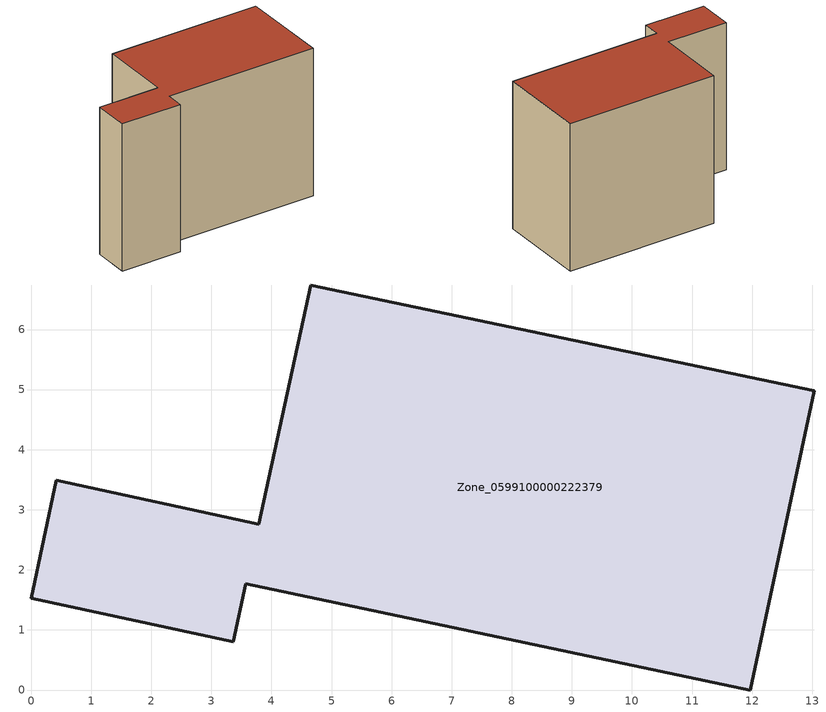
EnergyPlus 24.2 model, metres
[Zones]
Zone_0599100000222379
 floor ground (C_G): 3.57,1.77 3.37,0.8 0,1.53 0.42,3.49 3.79,2.76 4.65,6.74 13.04,4.98 11.96,0 z0
 wall outside (C_F): 3.37,0.8 3.57,1.77 11.96,0 13.04,4.98 4.65,6.74 3.79,2.76 0.42,3.49 0,1.53 3.37,0.8 z0:8.38
 roof outside (C_R): 3.57,1.77 11.96,0 13.04,4.98 4.65,6.74 3.79,2.76 0.42,3.49 0,1.53 3.37,0.8 z8.38
[BUILDING]
Pand.0599100000222379: North Axis=0; Terrain=City; Loads Convergence Tolerance Value=0.04; Temperature Convergence Tolerance Value=0.4; Solar Distribution=FullExterior; Maximum Number of Warmup Days=25; Minimum Number of Warmup Days=1
[Site:Location]
Rotterdam.The.Hague.AP_ZH_NLD Design_Conditions: Latitude=51.96; Longitude=4.45; Time Zone=1; Elevation=-4.5
[SITE:GROUNDTEMPERATURE:BUILDINGSURFACE]
18, 18, 18, 18, 18, 18, 18, 18, 18, 18, 18, 18
[MATERIAL] Thermal Absorptance=0.9; Solar Absorptance=0.7; Visible Absorptance=0.7
Name | Roughness | Thickness | Conductivity | Density | Specific Heat
G.TI.1975-1991 | MediumSmooth | 0.15 | 0.288461 | 540 | 1210
F.TI.1975-1991 | Rough | 0.3 | 0.230769 | 1920 | 840
R.TI.1975-1991 | MediumRough | 0.2 | 0.153846 | 1500 | 1000
[CONSTRUCTION]
C_G: G.TI.1975-1991
C_F: F.TI.1975-1991
C_R: R.TI.1975-1991
[ZONE]
Zone_0599100000222379: Type=1; Multiplier=1; Ceiling Height=Autocalculate; Volume=Autocalculate; Floor Area=autocalculate; Part of Total Floor Area=Yes
[ZONEINFILTRATION:DESIGNFLOWRATE]
Infil_Zone_0599100000222379: Zone or ZoneList or Space or SpaceList=Zone_0599100000222379; Schedule=AlwaysOn; Design Flow Rate Calculation Method=Flow/Area; Flow Rate per Floor Area=0.003; Constant Term Coefficient=1; Temperature Term Coefficient=0; Velocity Term Coefficient=0; Velocity Squared Term Coefficient=0
[HVACTEMPLATE:ZONE:IDEALLOADSAIRSYSTEM]
Zone_0599100000222379: Maximum Heating Supply Air Temperature=50; Minimum Cooling Supply Air Temperature=13; Maximum Heating Supply Air Humidity Ratio=0.0156; Minimum Cooling Supply Air Humidity Ratio=0.0077; Heating Limit=NoLimit; Cooling Limit=NoLimit; Dehumidification Control Type=ConstantSensibleHeatRatio; Cooling Sensible Heat Ratio=0.7; Dehumidification Setpoint=60; Humidification Control Type=None; Humidification Setpoint=30; Outdoor Air Method=None; Outdoor Air Flow Rate per Person=0.00944; Outdoor Air Flow Rate per Zone Floor Area=0; Outdoor Air Flow Rate per Zone=0; Demand Controlled Ventilation Type=None; Outdoor Air Economizer Type=NoEconomizer; Heat Recovery Type=None; Sensible Heat Recovery Effectiveness=0.7; Latent Heat Recovery Effectiveness=0.65
[ZONECONTROL:THERMOSTAT]
ThermostatControl_Zone_0599100000222379: Zone or ZoneList=Zone_0599100000222379; Control Type Schedule=DualSetpointControlType; Control 1=Thermostat_Zone_0599100000222379; Temperature Difference Between Cutout And Setpoint=0
[THERMOSTATSETPOINT:DUALSETPOINT]
Thermostat_Zone_0599100000222379: Heating Setpoint Temperature Schedule=HeatingSetpoint_Zone_0599100000222379; Cooling Setpoint Temperature Schedule=CoolingSetpoint_Zone_0599100000222379
[SCHEDULE:COMPACT]
HeatingSetpoint_Zone_0599100000222379: Through: 12/31, For: AllDays, Until: 24:00, 21
CoolingSetpoint_Zone_0599100000222379: Through: 12/31, For: AllDays, Until: 24:00, 24
DualSetpointControlType: Through: 12/31, For: AllDays, Until: 24:00, 4
AlwaysOn: Through: 12/31, For: AllDays, Until: 24:00, 1
